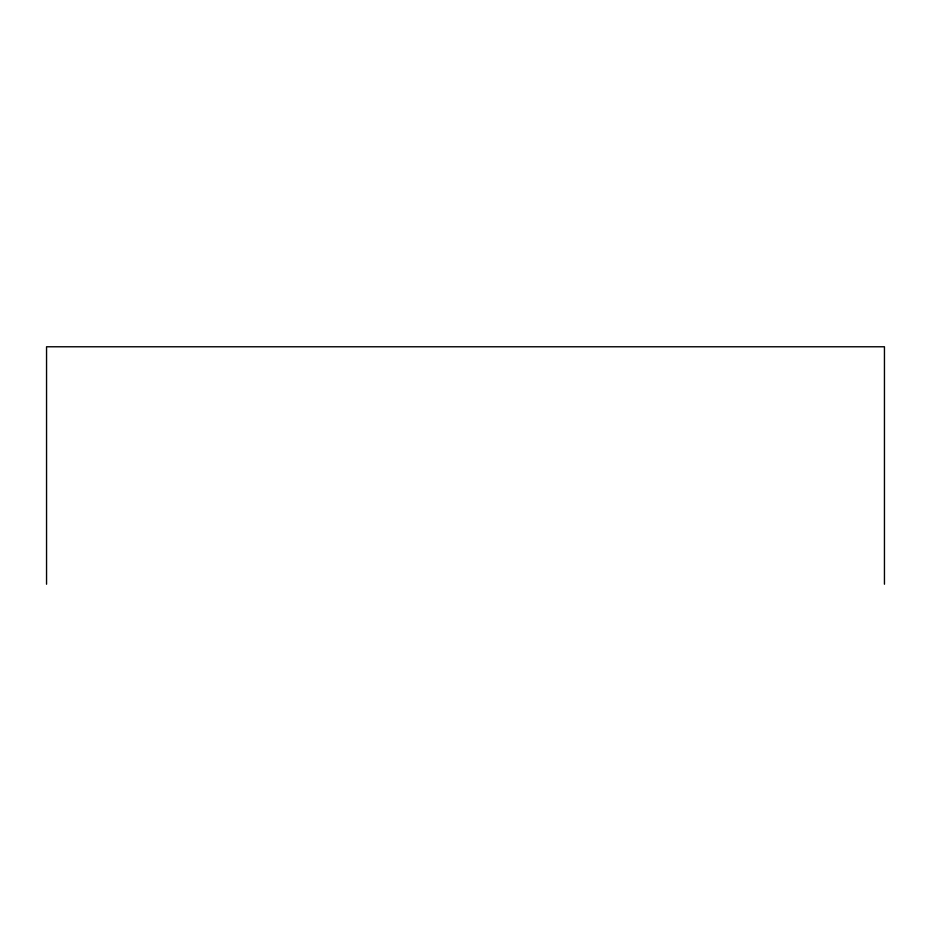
<?xml version="1.0" encoding="UTF-8"?>
<svg xmlns="http://www.w3.org/2000/svg" width="931" height="931" viewBox="0 0 931 931"><rect width="100%" height="100%" fill="white"/><g stroke="black" fill="none" stroke-linecap="round" stroke-linejoin="round"><path stroke-width="1.4" d="M884.45 584.226L884.45 346.774L46.55 346.774L46.55 584.226"/></g></svg>
